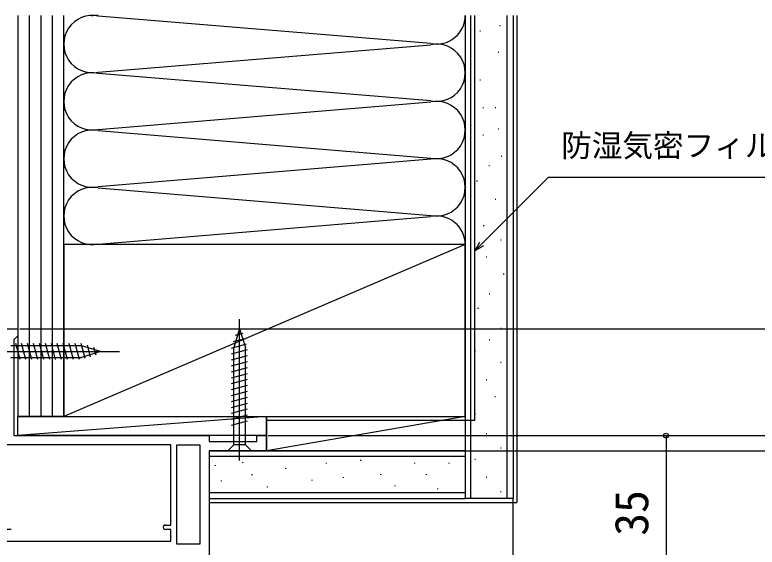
# Model space of a CAD drawing. Units: millimetres, scale not verified. Extents: x -525 to 525, y -783 to 778.
# Drawn here: x -328.4 to -134.3, y 436.9 to 576.3 of the extents above; entities that cross this region are included whole.
import ezdxf
from ezdxf.enums import TextEntityAlignment as Align

# ---------------------------------------------------------------- set-up
doc = ezdxf.new("R2010")
doc.units = ezdxf.units.MM
doc.header["$LTSCALE"] = 4
for name, color, linetype in [('0-3_YKK_11', 7, 'Continuous'), ('0-5_YKK_12', 2, 'Continuous'), ('0-6_YKK_13', 4, 'Continuous'), ('0-8_YKK_D', 6, 'Continuous'), ('0-A_YSS_K', 3, 'Continuous'), ('0-B_YSS_KE', 3, 'Continuous')]:
    doc.layers.add(name, color=color, linetype=linetype)
doc.styles.add('ＭＳ ゴシック', font='')
doc.styles.get('ＭＳ ゴシック').set_extended_font_data('MS Gothic')

msp = doc.modelspace()

# ---------------------------------------------------------------- linework, layer by layer
at = {"layer": '0-3_YKK_11'}
for points in [[(-391.658, 466.099), (-331.058, 466.099), (-331.058, 494.099), (-327.658, 494.099), (-327.658, 492.199), (-328.158, 491.699), (-328.658, 491.199), (-328.658, 466.099), (-277.658, 466.099), (-277.658, 464.599), (-265.158, 464.599), (-265.158, 466.099), (-262.658, 466.099), (-262.658, 462.099), (-277.658, 462.099), (-277.658, 410.099), (-279.458, 410.099), (-279.458, 412.099), (-287.658, 412.099), (-287.658, 415.399)], [(-287.658, 463.699), (-331.558, 463.699), (-331.558, 444.899), (-331.42, 444.554)], [(-289.058, 442.699), (-287.658, 442.699), (-287.658, 463.699)], [(-329.358, 441.499), (-330.758, 441.499), (-330.758, 438.499), (-287.658, 438.499), (-287.658, 441.499), (-289.058, 441.499)]]:
    msp.add_lwpolyline(points, dxfattribs=at)
msp.add_lwpolyline([(-280.058, 463.699), (-280.058, 437.699), (-286.058, 437.699), (-286.058, 463.699)], close=True, dxfattribs=at)
msp.add_arc((-289.058, 442.099), 0.6, 89.99999, 270.00001, dxfattribs=at)
at = {"layer": '0-5_YKK_12'}
msp.add_line((-262.658, 462.099), (-262.658, 462.599), dxfattribs=at)
at = {"layer": '0-6_YKK_13'}
for p, q in [((-269.658, 459.599), (-269.658, 496.599)), ((-269.658, 494.099), (-271.208, 489.183)), ((-269.658, 494.099), (-268.108, 489.183)), ((-269.658, 494.099), (-268.108, 489.183)), ((-271.305, 490.707), (-268.269, 491.52)), ((-270.77, 492.403), (-268.72, 492.952)), ((-310.974, 489.643), (-329.508, 489.643)), ((-327.081, 485.993), (-328.207, 490.193)), ((-325.529, 485.993), (-326.654, 490.193)), ((-323.976, 485.993), (-325.101, 490.193)), ((-322.423, 485.993), (-323.548, 490.193)), ((-320.87, 485.993), (-321.995, 490.193)), ((-319.317, 485.993), (-320.442, 490.193)), ((-317.764, 485.993), (-318.889, 490.193)), ((-316.211, 485.993), (-317.337, 490.193)), ((-314.658, 485.993), (-315.784, 490.193)), ((-313.105, 485.993), (-314.231, 490.193)), ((-311.552, 485.993), (-312.678, 490.193)), ((-310.069, 486.252), (-311.125, 490.193)), ((-306.058, 488.093), (-310.974, 489.643)), ((-308.637, 486.703), (-309.45, 489.739)), ((-307.205, 487.155), (-307.754, 489.205)), ((-271.758, 489.032), (-267.817, 490.088)), ((-271.208, 463.649), (-271.208, 489.183)), ((-268.108, 463.649), (-268.108, 489.183)), ((-336.058, 488.093), (-301.058, 488.093)), ((-306.058, 488.093), (-310.974, 486.543)), ((-271.758, 487.479), (-267.558, 488.605)), ((-329.508, 486.543), (-310.974, 486.543)), ((-271.758, 485.926), (-267.558, 487.052)), ((-271.758, 484.374), (-267.558, 485.499)), ((-271.758, 482.821), (-267.558, 483.946)), ((-271.758, 481.268), (-267.558, 482.393)), ((-271.758, 479.715), (-267.558, 480.84)), ((-271.758, 478.162), (-267.558, 479.287)), ((-271.758, 476.609), (-267.558, 477.734)), ((-271.758, 475.056), (-267.558, 476.182)), ((-271.758, 473.503), (-267.558, 474.629)), ((-271.758, 471.95), (-267.558, 473.076)), ((-271.758, 470.397), (-267.558, 471.523)), ((-271.758, 468.844), (-267.558, 469.97)), ((-272.758, 462.099), (-271.208, 463.649))]:
    msp.add_line(p, q, dxfattribs=at)
msp.add_lwpolyline([(-272.758, 462.099), (-266.558, 462.099), (-268.108, 463.649), (-271.208, 463.649)], dxfattribs=at)
at = {"layer": '0-8_YKK_D'}
for p, q in [((-327.158, 494.099), (-37.158, 494.099)), ((-262.158, 466.099), (-77.158, 466.099)), ((-262.158, 466.099), (-37.158, 466.099)), ((-262.158, 466.099), (-37.158, 466.099)), ((-262.158, 466.099), (-57.158, 466.099)), ((-262.158, 466.099), (-117.158, 466.099)), ((-262.158, 466.099), (-157.158, 466.099)), ((-158.158, 466.099), (-158.158, 431.099)), ((-262.158, 462.099), (-117.158, 462.099))]:
    msp.add_line(p, q, dxfattribs=at)
for points in [[(-208.158, 514.489), (-206.355, 516.292), (-188.926, 533.719), (-66.333, 533.719)], [(-205.872, 515.809), (-208.158, 514.489), (-206.838, 516.776)]]:
    msp.add_lwpolyline(points, dxfattribs=at)
msp.add_circle((-158.158, 466.099), 0.637, dxfattribs=at)
at = {"layer": '0-A_YSS_K'}
for p, q in [((-327.658, 576.102), (-327.658, 471.099)), ((-324.658, 576.102), (-324.658, 471.099)), ((-321.658, 576.102), (-321.658, 471.099)), ((-318.658, 576.102), (-318.658, 471.099)), ((-315.658, 516.099), (-315.658, 576.102)), ((-315.658, 471.099), (-315.658, 576.102)), ((-219.69, 568.757), (-306.626, 575.941)), ((-210.658, 576.102), (-210.658, 516.099)), ((-209.158, 449.599), (-209.158, 576.102)), ((-199.658, 449.599), (-199.658, 576.102)), ((-197.158, 576.102), (-197.158, 448.599)), ((-201.741, 573.472), (-201.541, 573.472)), ((-206.877, 572.048), (-206.677, 572.048)), ((-306.626, 561.257), (-219.69, 568.441)), ((-202.075, 566.446), (-201.875, 566.446)), ((-219.69, 553.757), (-306.626, 560.941)), ((-206.877, 559.243), (-206.677, 559.243)), ((-306.626, 546.257), (-219.69, 553.441)), ((-206.076, 552.04), (-205.876, 552.04)), ((-202.875, 552.04), (-202.675, 552.04)), ((-306.626, 545.941), (-219.69, 538.757)), ((-202.075, 546.438), (-201.875, 546.438)), ((-206.076, 544.838), (-205.876, 544.838)), ((-327.658, 542.099), (-327.658, 497.099)), ((-219.69, 538.441), (-306.626, 531.257)), ((-201.274, 539.236), (-201.074, 539.236)), ((-204.476, 536.835), (-204.276, 536.835)), ((-207.677, 532.833), (-207.477, 532.833)), ((-306.626, 530.941), (-219.69, 523.757)), ((-202.875, 528.031), (-202.675, 528.031)), ((-306.626, 516.257), (-219.69, 523.441)), ((-205.935, 521.1), (-205.735, 521.1)), ((-201.459, 517.37), (-201.259, 517.37)), ((-210.658, 516.099), (-315.658, 471.099)), ((-210.658, 516.099), (-315.658, 471.099)), ((-205.189, 512.894), (-204.989, 512.894)), ((-200.713, 508.419), (-200.513, 508.419)), ((-204.443, 503.197), (-204.243, 503.197)), ((-207.427, 499.467), (-207.227, 499.467)), ((-201.459, 494.245), (-201.259, 494.245)), ((-204.443, 491.261), (-204.243, 491.261)), ((-208.173, 488.277), (-207.973, 488.277)), ((-201.459, 485.293), (-201.259, 485.293)), ((-205.189, 480.817), (-204.989, 480.817)), ((-202.951, 476.341), (-202.751, 476.341)), ((-208.173, 471.865), (-207.973, 471.865)), ((-262.658, 471.099), (-327.658, 466.099)), ((-315.658, 471.099), (-327.658, 471.099)), ((-210.658, 471.099), (-262.658, 462.099)), ((-205.189, 466.644), (-204.989, 466.644)), ((-201.459, 462.914), (-201.259, 462.914)), ((-210.658, 460.599), (-277.658, 460.599)), ((-275.997, 458.182), (-275.997, 458.382)), ((-268.794, 458.983), (-268.794, 459.183)), ((-246.929, 458.798), (-246.929, 458.998)), ((-237.977, 459.544), (-237.977, 459.744)), ((-223.804, 458.798), (-223.804, 458.998)), ((-214.852, 458.798), (-214.852, 458.998)), ((-208.173, 459.93), (-207.973, 459.93)), ((-257.59, 457.382), (-257.59, 457.582)), ((-274.396, 454.181), (-274.396, 454.381)), ((-266.393, 455.782), (-266.393, 455.982)), ((-250.659, 454.323), (-250.659, 454.523)), ((-242.453, 455.068), (-242.453, 455.268)), ((-232.755, 455.814), (-232.755, 456.014)), ((-220.82, 455.814), (-220.82, 456.014)), ((-205.189, 455.208), (-204.989, 455.208)), ((-262.392, 452.58), (-262.392, 452.78)), ((-229.025, 452.831), (-229.025, 453.031)), ((-217.836, 452.085), (-217.836, 452.285)), ((-210.658, 451.099), (-277.658, 451.099)), ((-201.459, 451.478), (-201.259, 451.478)), ((-277.658, 448.599), (-197.158, 448.599)), ((-198.158, 302.61), (-198.158, 449.599))]:
    msp.add_line(p, q, dxfattribs=at)
for points in [[(-262.658, 466.099), (-327.658, 466.099), (-327.658, 471.099), (-262.658, 471.099)], [(-262.658, 471.099), (-210.658, 471.099), (-210.658, 462.099), (-262.658, 462.099)]]:
    msp.add_lwpolyline(points, close=True, dxfattribs=at)
for centre, start, end in [((-308.158, 568.599), 78.21648, 281.78353), ((-308.158, 583.599), 268.44532, 281.78353), ((-218.158, 576.099), 258.21646, 0.02108), ((-218.158, 561.099), 258.21646, 101.78354), ((-308.158, 553.599), 78.21649, 281.78353), ((-218.158, 546.099), 258.21646, 101.78354), ((-308.158, 538.599), 78.21649, 281.78353), ((-218.158, 531.099), 258.21646, 101.78354), ((-308.158, 523.599), 78.21649, 281.78353), ((-218.158, 516.099), 0, 101.78354)]:
    msp.add_arc(centre, 7.5, start, end, dxfattribs=at)
at = {"layer": '0-B_YSS_KE'}
for p, q in [((-210.658, 576.102), (-210.658, 449.599)), ((-208.158, 470.099), (-208.158, 576.102)), ((-208.158, 470.099), (-262.658, 470.099)), ((-277.658, 449.599), (-210.658, 449.599))]:
    msp.add_line(p, q, dxfattribs=at)
for points in [[(-198.158, 576.102), (-198.158, 449.599), (-210.658, 449.599)], [(-277.658, 462.099), (-210.658, 462.099), (-210.658, 449.599)]]:
    msp.add_lwpolyline(points, dxfattribs=at)
msp.add_lwpolyline([(-315.658, 516.099), (-315.658, 471.099), (-210.658, 471.099), (-210.658, 516.099)], close=True, dxfattribs=at)
msp.add_lwpolyline([(-315.658, 516.099), (-315.658, 471.099), (-210.658, 471.099), (-210.658, 516.099)], close=True, dxfattribs=at)

# ---------------------------------------------------------------- texts
at = {"layer": '0-8_YKK_D', "style": 'ＭＳ ゴシック'}
msp.add_text('防湿気密フィルム（別途）', height=5.865, dxfattribs=at).set_placement((-185.575, 537.352), align=Align.BOTTOM_LEFT)
msp.add_text('35', height=8.798, rotation=90, dxfattribs=at).set_placement((-160.158, 439.872), align=Align.BOTTOM_LEFT)

doc.saveas('drawing.dxf')
